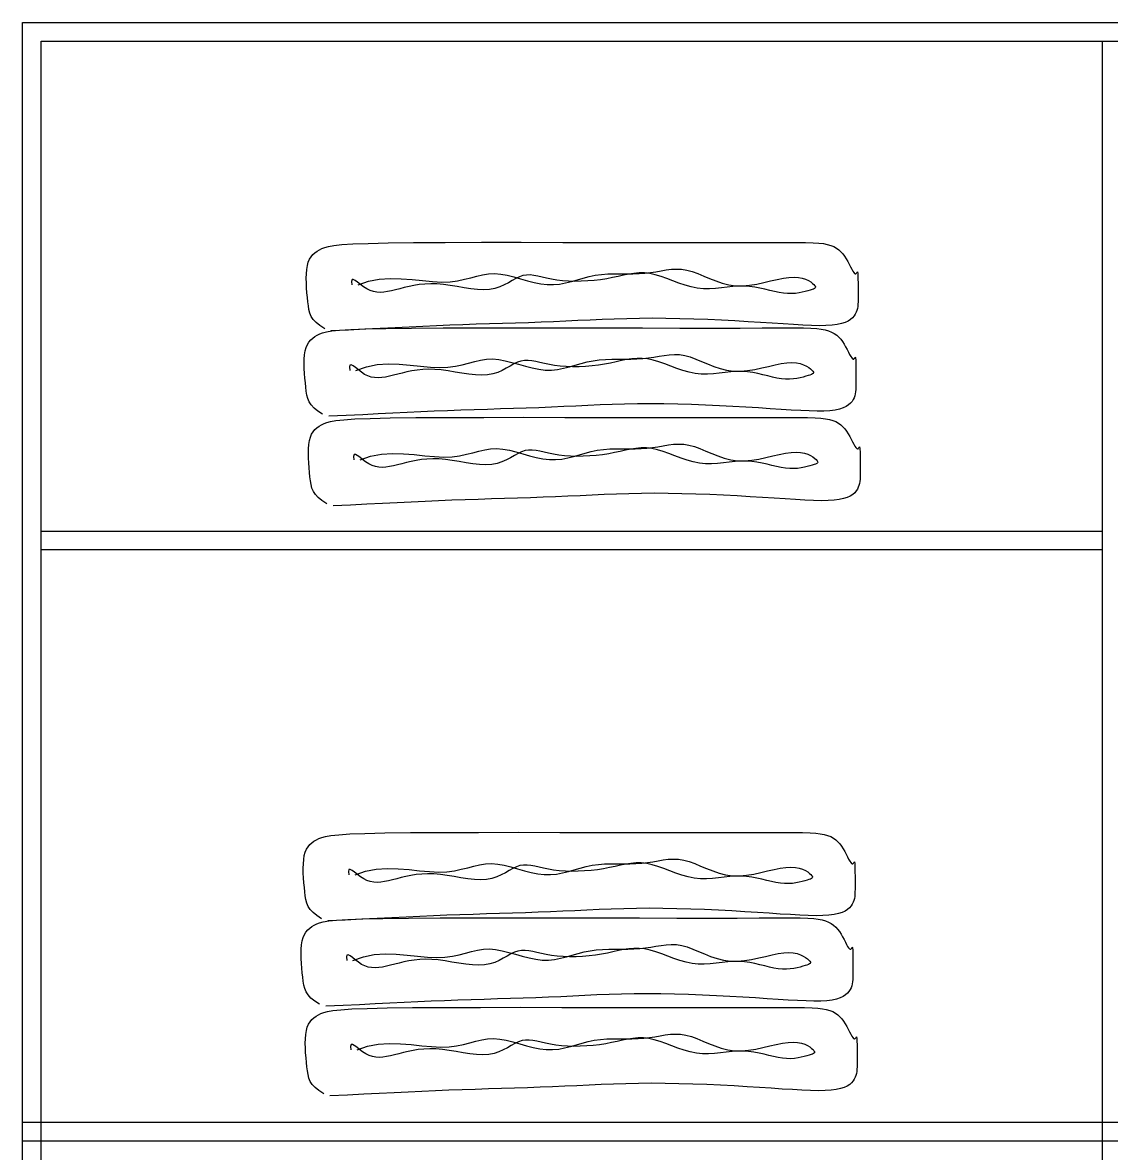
# Model space of a CAD drawing. Header units: millimetres. Extents: x -1666 to 220555, y -7114 to 28673.
# Drawn here: x 59638 to 60638, y 2247 to 3286 of the extents above; entities that cross this region are included whole.
import ezdxf

# ---------------------------------------------------------------- set-up
doc = ezdxf.new("R2010")
doc.units = ezdxf.units.MM
doc.header["$LTSCALE"] = 80

msp = doc.modelspace()

# ---------------------------------------------------------------- linework, layer by layer
at = {"color": 41, "true_color": 0xf4ee51}
for p, q in [((59637.722, 475.94), (59637.722, 3285.94)), ((59637.722, 3285.94), (61637.722, 3285.94)), ((59654.722, 475.94), (59654.722, 3268.94)), ((59654.722, 3268.94), (61620.722, 3268.94)), ((60629.222, 3268.94), (60629.222, 592.94)), ((59654.722, 2818.94), (60629.222, 2818.94)), ((59654.722, 2801.94), (60629.222, 2801.94)), ((59637.722, 2275.94), (61637.722, 2275.94)), ((59637.722, 2258.94), (61637.722, 2258.94))]:
    msp.add_line(p, q, dxfattribs=at)
at = {"color": 8}
for points in [[(59915.191, 3004.769), (59910.726, 3007.603), (59907.28, 3010.402), (59904.704, 3013.22), (59902.852, 3016.111), (59901.575, 3019.128), (59900.727, 3022.327), (59900.158, 3025.762), (59899.723, 3029.486), (59899.303, 3033.527), (59898.908, 3037.81), (59898.576, 3042.231), (59898.347, 3046.688), (59898.26, 3051.077), (59898.355, 3055.297), (59898.67, 3059.243), (59899.244, 3062.814), (59900.108, 3065.931), (59901.247, 3068.619), (59902.642, 3070.926), (59904.267, 3072.9), (59906.102, 3074.59), (59908.124, 3076.044), (59910.311, 3077.312), (59912.639, 3078.441), (59915.211, 3079.472), (59918.619, 3080.41), (59923.582, 3081.25), (59930.818, 3081.989), (59941.044, 3082.624), (59954.977, 3083.151), (59973.335, 3083.565), (59996.836, 3083.863), (60025.841, 3084.046), (60059.287, 3084.132), (60095.752, 3084.143), (60133.816, 3084.102), (60172.06, 3084.031), (60209.064, 3083.953), (60243.406, 3083.889), (60273.667, 3083.863), (60298.767, 3083.887), (60318.994, 3083.938), (60334.976, 3083.981), (60347.339, 3083.983), (60356.713, 3083.91), (60363.724, 3083.729), (60369.002, 3083.405), (60373.173, 3082.906), (60376.769, 3082.204), (60379.935, 3081.292), (60382.72, 3080.171), (60385.172, 3078.84), (60387.341, 3077.3), (60389.273, 3075.551), (60391.019, 3073.593), (60392.627, 3071.425), (60394.136, 3069.065), (60395.552, 3066.601), (60396.871, 3064.137), (60398.089, 3061.777), (60399.202, 3059.627), (60400.207, 3057.791), (60401.099, 3056.373), (60401.876, 3055.478), (60402.536, 3055.166), (60403.087, 3055.309), (60403.541, 3055.736), (60403.909, 3056.276), (60404.203, 3056.755), (60404.433, 3057.003), (60404.61, 3056.848), (60404.746, 3056.116), (60404.852, 3054.688), (60404.931, 3052.643), (60404.988, 3050.112), (60405.026, 3047.226), (60405.049, 3044.116), (60405.06, 3040.912), (60405.065, 3037.746), (60405.065, 3034.748), (60405.06, 3032.021), (60405.026, 3029.555), (60404.931, 3027.314), (60404.746, 3025.26), (60404.443, 3023.355), (60403.989, 3021.562), (60403.356, 3019.844), (60402.514, 3018.164), (60401.426, 3016.496), (60400.027, 3014.865), (60398.248, 3013.309), (60396.016, 3011.865), (60393.261, 3010.57), (60389.911, 3009.463), (60385.897, 3008.58), (60381.146, 3007.958), (60375.602, 3007.623), (60369.266, 3007.549), (60362.152, 3007.7), (60354.276, 3008.038), (60345.652, 3008.525), (60336.296, 3009.124), (60326.223, 3009.798), (60315.446, 3010.509), (60304.003, 3011.223), (60292.01, 3011.915), (60279.606, 3012.561), (60266.929, 3013.141), (60254.118, 3013.63), (60241.31, 3014.008), (60228.645, 3014.251), (60216.26, 3014.337), (60204.257, 3014.252), (60192.594, 3014.018), (60181.193, 3013.664), (60169.975, 3013.22), (60158.862, 3012.717), (60147.774, 3012.184), (60136.635, 3011.651), (60125.365, 3011.147), (60113.903, 3010.696), (60102.257, 3010.29), (60090.455, 3009.914), (60078.522, 3009.553), (60066.484, 3009.191), (60054.368, 3008.815), (60042.2, 3008.409), (60030.005, 3007.958), (60017.784, 3007.451), (60005.428, 3006.892), (59992.802, 3006.287), (59979.774, 3005.646), (59966.207, 3004.974), (59951.967, 3004.28), (59936.92, 3003.571), (59920.931, 3002.855)], [(59945.808, 3044.954), (59955.376, 3048.373), (59965.307, 3050.243), (59975.425, 3050.899), (59985.554, 3050.675), (59995.519, 3049.904), (60005.144, 3048.923), (60014.252, 3048.065), (60022.67, 3047.665), (60030.273, 3047.968), (60037.151, 3048.863), (60043.446, 3050.151), (60049.3, 3051.631), (60054.855, 3053.104), (60060.253, 3054.37), (60065.637, 3055.228), (60071.147, 3055.478), (60076.893, 3054.988), (60082.848, 3053.884), (60088.952, 3052.361), (60095.146, 3050.615), (60101.37, 3048.838), (60107.565, 3047.226), (60113.669, 3045.973), (60119.624, 3045.273), (60125.387, 3045.263), (60130.986, 3045.856), (60136.465, 3046.904), (60141.869, 3048.263), (60147.244, 3049.786), (60152.633, 3051.327), (60158.082, 3052.742), (60163.636, 3053.884), (60169.324, 3054.646), (60175.113, 3055.08), (60180.954, 3055.274), (60186.798, 3055.319), (60192.598, 3055.304), (60198.305, 3055.319), (60203.869, 3055.453), (60209.243, 3055.797), (60214.394, 3056.405), (60219.354, 3057.188), (60224.172, 3058.023), (60228.897, 3058.787), (60233.577, 3059.357), (60238.261, 3059.61), (60242.997, 3059.421), (60247.833, 3058.668), (60252.813, 3057.279), (60257.949, 3055.394), (60263.25, 3053.202), (60268.723, 3050.894), (60274.376, 3048.661), (60280.215, 3046.693), (60286.248, 3045.181), (60292.484, 3044.316), (60298.911, 3044.226), (60305.45, 3044.794), (60312.004, 3045.841), (60318.476, 3047.186), (60324.769, 3048.651), (60330.785, 3050.057), (60336.427, 3051.223), (60341.599, 3051.97), (60346.222, 3052.166), (60350.299, 3051.866), (60353.854, 3051.169), (60356.907, 3050.176), (60359.482, 3048.99), (60361.601, 3047.709), (60363.287, 3046.437), (60364.561, 3045.273), (60365.444, 3044.295), (60365.942, 3043.489), (60366.058, 3042.817), (60365.797, 3042.243), (60365.163, 3041.728), (60364.158, 3041.236), (60362.787, 3040.729), (60361.053, 3040.17), (60358.965, 3039.536), (60356.543, 3038.869), (60353.816, 3038.224), (60350.808, 3037.658), (60347.545, 3037.227), (60344.055, 3036.985), (60340.363, 3036.991), (60336.496, 3037.299), (60332.475, 3037.94), (60328.308, 3038.839), (60324, 3039.895), (60319.553, 3041.007), (60314.971, 3042.074), (60310.259, 3042.995), (60305.419, 3043.67), (60300.457, 3043.997), (60295.376, 3043.915), (60290.186, 3043.519), (60284.9, 3042.943), (60279.527, 3042.323), (60274.08, 3041.792), (60268.569, 3041.485), (60263.006, 3041.538), (60257.401, 3042.083), (60251.77, 3043.208), (60246.134, 3044.804), (60240.521, 3046.714), (60234.957, 3048.781), (60229.467, 3050.848), (60224.078, 3052.758), (60218.817, 3054.353), (60213.708, 3055.478), (60208.765, 3056.018), (60203.941, 3056.032), (60199.177, 3055.619), (60194.413, 3054.88), (60189.589, 3053.918), (60184.646, 3052.832), (60179.523, 3051.724), (60174.161, 3050.694), (60168.525, 3049.829), (60162.679, 3049.15), (60156.714, 3048.665), (60150.72, 3048.382), (60144.785, 3048.309), (60138.999, 3048.452), (60133.453, 3048.82), (60128.235, 3049.419), (60123.413, 3050.238), (60118.961, 3051.188), (60114.831, 3052.16), (60110.973, 3053.047), (60107.34, 3053.739), (60103.882, 3054.128), (60100.551, 3054.106), (60097.299, 3053.565), (60094.074, 3052.441), (60090.811, 3050.854), (60087.443, 3048.968), (60083.904, 3046.947), (60080.125, 3044.956), (60076.04, 3043.16), (60071.582, 3041.722), (60066.682, 3040.808), (60061.302, 3040.53), (60055.519, 3040.798), (60049.437, 3041.469), (60043.161, 3042.402), (60036.795, 3043.455), (60030.444, 3044.485), (60024.212, 3045.351), (60018.205, 3045.911), (60012.506, 3046.057), (60007.117, 3045.826), (60002.02, 3045.288), (59997.195, 3044.515), (59992.625, 3043.578), (59988.29, 3042.547), (59984.172, 3041.493), (59980.252, 3040.489), (59976.512, 3039.601), (59972.932, 3038.887), (59969.494, 3038.4), (59966.179, 3038.196), (59962.97, 3038.329), (59959.846, 3038.852), (59956.789, 3039.819), (59953.781, 3041.286), (59950.824, 3043.242), (59948.005, 3045.425), (59945.433, 3047.506), (59943.216, 3049.16), (59941.463, 3050.058), (59940.281, 3049.875), (59939.78, 3048.282), (59940.067, 3044.954)], [(59913.277, 2926.312), (59908.812, 2929.147), (59905.366, 2931.946), (59902.791, 2934.763), (59900.939, 2937.654), (59899.662, 2940.672), (59898.813, 2943.871), (59898.245, 2947.305), (59897.809, 2951.029), (59897.39, 2955.071), (59896.994, 2959.354), (59896.663, 2963.775), (59896.434, 2968.231), (59896.347, 2972.621), (59896.441, 2976.84), (59896.756, 2980.786), (59897.331, 2984.357), (59898.194, 2987.475), (59899.334, 2990.163), (59900.728, 2992.469), (59902.354, 2994.443), (59904.189, 2996.133), (59906.211, 2997.588), (59908.397, 2998.855), (59910.726, 2999.985), (59913.297, 3001.016), (59916.706, 3001.953), (59921.669, 3002.793), (59928.905, 3003.533), (59939.13, 3004.168), (59953.063, 3004.694), (59971.422, 3005.108), (59994.923, 3005.406), (60023.928, 3005.59), (60057.373, 3005.676), (60093.838, 3005.687), (60131.903, 3005.646), (60170.147, 3005.575), (60207.15, 3005.496), (60241.492, 3005.433), (60271.753, 3005.406), (60296.854, 3005.431), (60317.081, 3005.481), (60333.062, 3005.524), (60345.426, 3005.526), (60354.799, 3005.453), (60361.811, 3005.272), (60367.088, 3004.949), (60371.259, 3004.45), (60374.855, 3003.747), (60378.021, 3002.835), (60380.806, 3001.714), (60383.259, 3000.383), (60385.427, 2998.844), (60387.36, 2997.094), (60389.106, 2995.136), (60390.714, 2992.968), (60392.223, 2990.609), (60393.639, 2988.144), (60394.957, 2985.68), (60396.175, 2983.321), (60397.288, 2981.17), (60398.293, 2979.334), (60399.186, 2977.916), (60399.963, 2977.022), (60400.622, 2976.709), (60401.173, 2976.852), (60401.628, 2977.28), (60401.996, 2977.819), (60402.289, 2978.299), (60402.519, 2978.547), (60402.697, 2978.391), (60402.833, 2977.66), (60402.938, 2976.231), (60403.017, 2974.186), (60403.074, 2971.655), (60403.112, 2968.77), (60403.135, 2965.659), (60403.147, 2962.456), (60403.151, 2959.289), (60403.152, 2956.291), (60403.147, 2953.564), (60403.112, 2951.099), (60403.017, 2948.858), (60402.833, 2946.803), (60402.529, 2944.898), (60402.075, 2943.106), (60401.443, 2941.388), (60400.6, 2939.707), (60399.512, 2938.039), (60398.114, 2936.408), (60396.334, 2934.852), (60394.102, 2933.408), (60391.347, 2932.114), (60387.998, 2931.006), (60383.983, 2930.123), (60379.232, 2929.501), (60373.688, 2929.166), (60367.352, 2929.093), (60360.238, 2929.243), (60352.362, 2929.581), (60343.739, 2930.068), (60334.383, 2930.667), (60324.309, 2931.341), (60313.533, 2932.053), (60302.089, 2932.767), (60290.097, 2933.458), (60277.693, 2934.105), (60265.016, 2934.684), (60252.204, 2935.174), (60239.397, 2935.551), (60226.731, 2935.794), (60214.346, 2935.88), (60202.343, 2935.795), (60190.68, 2935.561), (60179.279, 2935.207), (60168.061, 2934.764), (60156.948, 2934.26), (60145.861, 2933.727), (60134.721, 2933.194), (60123.451, 2932.691), (60111.989, 2932.24), (60100.344, 2931.833), (60088.542, 2931.457), (60076.609, 2931.096), (60064.571, 2930.735), (60052.455, 2930.358), (60040.286, 2929.952), (60028.091, 2929.501), (60015.87, 2928.994), (60003.514, 2928.435), (59990.889, 2927.831), (59977.86, 2927.189), (59964.293, 2926.518), (59950.054, 2925.824), (59935.007, 2925.115), (59919.018, 2924.398)], [(59943.894, 2966.497), (59953.463, 2969.917), (59963.394, 2971.787), (59973.512, 2972.442), (59983.641, 2972.218), (59993.605, 2971.448), (60003.23, 2970.466), (60012.339, 2969.608), (60020.756, 2969.208), (60028.359, 2969.511), (60035.237, 2970.407), (60041.533, 2971.694), (60047.387, 2973.175), (60052.942, 2974.648), (60058.34, 2975.913), (60063.723, 2976.771), (60069.233, 2977.022), (60074.979, 2976.531), (60080.934, 2975.427), (60087.039, 2973.905), (60093.233, 2972.158), (60099.457, 2970.382), (60105.651, 2968.769), (60111.755, 2967.516), (60117.71, 2966.816), (60123.474, 2966.807), (60129.072, 2967.399), (60134.551, 2968.447), (60139.956, 2969.806), (60145.33, 2971.329), (60150.72, 2972.871), (60156.169, 2974.285), (60161.723, 2975.427), (60167.41, 2976.19), (60173.199, 2976.623), (60179.04, 2976.817), (60184.885, 2976.862), (60190.685, 2976.847), (60196.391, 2976.862), (60201.956, 2976.997), (60207.33, 2977.341), (60212.48, 2977.948), (60217.441, 2978.731), (60222.259, 2979.566), (60226.984, 2980.331), (60231.663, 2980.901), (60236.347, 2981.153), (60241.083, 2980.964), (60245.92, 2980.211), (60250.899, 2978.823), (60256.036, 2976.937), (60261.337, 2974.745), (60266.81, 2972.437), (60272.462, 2970.204), (60278.301, 2968.236), (60284.335, 2966.724), (60290.57, 2965.859), (60296.997, 2965.77), (60303.536, 2966.338), (60310.091, 2967.384), (60316.563, 2968.73), (60322.855, 2970.195), (60328.871, 2971.6), (60334.514, 2972.766), (60339.685, 2973.514), (60344.308, 2973.71), (60348.386, 2973.409), (60351.94, 2972.712), (60354.994, 2971.72), (60357.569, 2970.533), (60359.688, 2969.253), (60361.373, 2967.98), (60362.648, 2966.816), (60363.531, 2965.838), (60364.028, 2965.032), (60364.145, 2964.361), (60363.884, 2963.786), (60363.249, 2963.272), (60362.244, 2962.78), (60360.873, 2962.273), (60359.14, 2961.713), (60357.051, 2961.08), (60354.63, 2960.413), (60351.902, 2959.768), (60348.894, 2959.202), (60345.632, 2958.77), (60342.142, 2958.529), (60338.45, 2958.534), (60334.582, 2958.843), (60330.561, 2959.484), (60326.395, 2960.383), (60322.086, 2961.438), (60317.639, 2962.55), (60313.058, 2963.617), (60308.345, 2964.539), (60303.506, 2965.213), (60298.543, 2965.54), (60293.462, 2965.458), (60288.273, 2965.062), (60282.986, 2964.486), (60277.613, 2963.866), (60272.166, 2963.335), (60266.655, 2963.029), (60261.092, 2963.081), (60255.488, 2963.627), (60249.856, 2964.752), (60244.221, 2966.348), (60238.608, 2968.257), (60233.043, 2970.324), (60227.553, 2972.391), (60222.165, 2974.301), (60216.903, 2975.897), (60211.795, 2977.022), (60206.851, 2977.562), (60202.027, 2977.575), (60197.263, 2977.162), (60192.499, 2976.424), (60187.676, 2975.461), (60182.732, 2974.376), (60177.609, 2973.268), (60172.247, 2972.238), (60166.611, 2971.372), (60160.766, 2970.693), (60154.801, 2970.208), (60148.806, 2969.926), (60142.871, 2969.852), (60137.085, 2969.995), (60131.539, 2970.363), (60126.322, 2970.962), (60121.5, 2971.781), (60117.048, 2972.731), (60112.917, 2973.704), (60109.06, 2974.59), (60105.426, 2975.282), (60101.968, 2975.671), (60098.638, 2975.65), (60095.385, 2975.108), (60092.16, 2973.984), (60088.897, 2972.397), (60085.53, 2970.511), (60081.99, 2968.49), (60078.212, 2966.5), (60074.127, 2964.703), (60069.668, 2963.265), (60064.768, 2962.351), (60059.389, 2962.073), (60053.606, 2962.341), (60047.524, 2963.013), (60041.247, 2963.946), (60034.881, 2964.998), (60028.53, 2966.029), (60022.298, 2966.895), (60016.291, 2967.454), (60010.592, 2967.6), (60005.203, 2967.369), (60000.106, 2966.832), (59995.282, 2966.059), (59990.711, 2965.121), (59986.377, 2964.09), (59982.259, 2963.037), (59978.339, 2962.032), (59974.598, 2961.144), (59971.018, 2960.43), (59967.58, 2959.944), (59964.266, 2959.74), (59961.056, 2959.872), (59957.932, 2960.395), (59954.875, 2961.363), (59951.867, 2962.829), (59948.911, 2964.786), (59946.092, 2966.968), (59943.52, 2969.049), (59941.303, 2970.703), (59939.549, 2971.602), (59938.368, 2971.418), (59937.866, 2969.826), (59938.154, 2966.497)], [(59917.104, 2844.028), (59912.64, 2846.863), (59909.193, 2849.662), (59906.618, 2852.48), (59904.766, 2855.37), (59903.489, 2858.388), (59902.64, 2861.587), (59902.072, 2865.021), (59901.636, 2868.745), (59901.217, 2872.787), (59900.821, 2877.07), (59900.49, 2881.491), (59900.261, 2885.948), (59900.174, 2890.337), (59900.268, 2894.556), (59900.583, 2898.503), (59901.158, 2902.073), (59902.021, 2905.191), (59903.161, 2907.879), (59904.555, 2910.186), (59906.181, 2912.16), (59908.016, 2913.849), (59910.038, 2915.304), (59912.224, 2916.572), (59914.553, 2917.701), (59917.124, 2918.732), (59920.533, 2919.669), (59925.496, 2920.51), (59932.732, 2921.249), (59942.957, 2921.884), (59956.891, 2922.41), (59975.249, 2922.824), (59998.75, 2923.123), (60027.755, 2923.306), (60061.2, 2923.392), (60097.665, 2923.403), (60135.73, 2923.362), (60173.974, 2923.291), (60210.977, 2923.212), (60245.319, 2923.149), (60275.58, 2923.123), (60300.681, 2923.147), (60320.908, 2923.197), (60336.889, 2923.24), (60349.253, 2923.242), (60358.626, 2923.169), (60365.638, 2922.988), (60370.915, 2922.665), (60375.086, 2922.166), (60378.682, 2921.463), (60381.848, 2920.551), (60384.633, 2919.43), (60387.086, 2918.1), (60389.254, 2916.56), (60391.187, 2914.811), (60392.933, 2912.852), (60394.541, 2910.684), (60396.05, 2908.325), (60397.466, 2905.861), (60398.785, 2903.396), (60400.002, 2901.037), (60401.116, 2898.887), (60402.12, 2897.05), (60403.013, 2895.633), (60403.79, 2894.738), (60404.449, 2894.425), (60405.001, 2894.569), (60405.455, 2894.996), (60405.823, 2895.535), (60406.116, 2896.015), (60406.346, 2896.263), (60406.524, 2896.107), (60406.66, 2895.376), (60406.765, 2893.948), (60406.844, 2891.903), (60406.901, 2889.372), (60406.939, 2886.486), (60406.962, 2883.376), (60406.974, 2880.172), (60406.978, 2877.006), (60406.979, 2874.008), (60406.974, 2871.281), (60406.939, 2868.815), (60406.844, 2866.574), (60406.66, 2864.519), (60406.356, 2862.615), (60405.903, 2860.822), (60405.27, 2859.104), (60404.428, 2857.423), (60403.339, 2855.755), (60401.941, 2854.124), (60400.161, 2852.568), (60397.929, 2851.124), (60395.174, 2849.83), (60391.825, 2848.723), (60387.81, 2847.839), (60383.059, 2847.218), (60377.515, 2846.882), (60371.179, 2846.809), (60364.066, 2846.96), (60356.19, 2847.297), (60347.566, 2847.784), (60338.21, 2848.384), (60328.136, 2849.058), (60317.36, 2849.769), (60305.917, 2850.483), (60293.924, 2851.174), (60281.52, 2851.821), (60268.843, 2852.4), (60256.032, 2852.89), (60243.224, 2853.267), (60230.558, 2853.51), (60218.173, 2853.596), (60206.17, 2853.511), (60194.508, 2853.277), (60183.106, 2852.923), (60171.889, 2852.48), (60160.775, 2851.977), (60149.688, 2851.443), (60138.549, 2850.91), (60127.278, 2850.407), (60115.816, 2849.956), (60104.171, 2849.55), (60092.369, 2849.174), (60080.436, 2848.812), (60068.398, 2848.451), (60056.282, 2848.075), (60044.113, 2847.669), (60031.919, 2847.218), (60019.697, 2846.711), (60007.341, 2846.151), (59994.716, 2845.547), (59981.687, 2844.905), (59968.12, 2844.234), (59953.881, 2843.54), (59938.834, 2842.831), (59922.845, 2842.115)], [(59947.721, 2884.213), (59957.29, 2887.633), (59967.221, 2889.503), (59977.339, 2890.159), (59987.468, 2889.934), (59997.433, 2889.164), (60007.057, 2888.183), (60016.166, 2887.324), (60024.583, 2886.924), (60032.186, 2887.227), (60039.065, 2888.123), (60045.36, 2889.411), (60051.214, 2890.891), (60056.769, 2892.364), (60062.167, 2893.629), (60067.55, 2894.487), (60073.06, 2894.738), (60078.806, 2894.247), (60084.761, 2893.143), (60090.866, 2891.621), (60097.06, 2889.874), (60103.284, 2888.098), (60109.478, 2886.486), (60115.583, 2885.232), (60121.538, 2884.532), (60127.301, 2884.523), (60132.899, 2885.115), (60138.379, 2886.164), (60143.783, 2887.522), (60149.157, 2889.045), (60154.547, 2890.587), (60159.996, 2892.002), (60165.55, 2893.143), (60171.238, 2893.906), (60177.026, 2894.339), (60182.867, 2894.534), (60188.712, 2894.579), (60194.512, 2894.564), (60200.218, 2894.579), (60205.783, 2894.713), (60211.157, 2895.057), (60216.307, 2895.664), (60221.268, 2896.447), (60226.086, 2897.283), (60230.811, 2898.047), (60235.491, 2898.617), (60240.174, 2898.869), (60244.91, 2898.68), (60249.747, 2897.927), (60254.727, 2896.539), (60259.863, 2894.653), (60265.164, 2892.461), (60270.637, 2890.153), (60276.289, 2887.92), (60282.128, 2885.953), (60288.162, 2884.441), (60294.397, 2883.576), (60300.824, 2883.486), (60307.364, 2884.054), (60313.918, 2885.1), (60320.39, 2886.446), (60326.682, 2887.911), (60332.698, 2889.316), (60338.341, 2890.482), (60343.512, 2891.23), (60348.135, 2891.426), (60352.213, 2891.125), (60355.767, 2890.428), (60358.821, 2889.436), (60361.396, 2888.249), (60363.515, 2886.969), (60365.201, 2885.697), (60366.475, 2884.532), (60367.358, 2883.554), (60367.855, 2882.748), (60367.972, 2882.077), (60367.711, 2881.502), (60367.076, 2880.988), (60366.071, 2880.496), (60364.7, 2879.989), (60362.967, 2879.429), (60360.878, 2878.796), (60358.457, 2878.129), (60355.729, 2877.484), (60352.721, 2876.918), (60349.459, 2876.486), (60345.969, 2876.245), (60342.277, 2876.251), (60338.409, 2876.559), (60334.388, 2877.2), (60330.222, 2878.099), (60325.913, 2879.155), (60321.466, 2880.267), (60316.885, 2881.334), (60312.172, 2882.255), (60307.333, 2882.93), (60302.37, 2883.257), (60297.289, 2883.174), (60292.1, 2882.778), (60286.813, 2882.203), (60281.441, 2881.582), (60275.993, 2881.051), (60270.482, 2880.745), (60264.919, 2880.797), (60259.315, 2881.343), (60253.683, 2882.468), (60248.048, 2884.064), (60242.435, 2885.974), (60236.87, 2888.041), (60231.381, 2890.107), (60225.992, 2892.017), (60220.73, 2893.613), (60215.622, 2894.738), (60210.678, 2895.278), (60205.854, 2895.291), (60201.09, 2894.878), (60196.326, 2894.14), (60191.503, 2893.178), (60186.559, 2892.092), (60181.436, 2890.984), (60176.074, 2889.954), (60170.438, 2889.088), (60164.593, 2888.409), (60158.628, 2887.925), (60152.633, 2887.642), (60146.698, 2887.568), (60140.913, 2887.712), (60135.366, 2888.079), (60130.149, 2888.678), (60125.327, 2889.498), (60120.875, 2890.447), (60116.744, 2891.42), (60112.887, 2892.306), (60109.253, 2892.998), (60105.796, 2893.388), (60102.465, 2893.366), (60099.213, 2892.824), (60095.987, 2891.701), (60092.724, 2890.114), (60089.357, 2888.227), (60085.818, 2886.207), (60082.039, 2884.216), (60077.954, 2882.419), (60073.495, 2880.982), (60068.595, 2880.067), (60063.216, 2879.789), (60057.433, 2880.057), (60051.351, 2880.729), (60045.074, 2881.662), (60038.708, 2882.715), (60032.357, 2883.745), (60026.126, 2884.611), (60020.118, 2885.17), (60014.419, 2885.317), (60009.03, 2885.085), (60003.933, 2884.548), (59999.109, 2883.775), (59994.539, 2882.837), (59990.204, 2881.806), (59986.086, 2880.753), (59982.166, 2879.748), (59978.425, 2878.86), (59974.845, 2878.146), (59971.407, 2877.66), (59968.093, 2877.456), (59964.883, 2877.588), (59961.759, 2878.111), (59958.703, 2879.079), (59955.695, 2880.546), (59952.738, 2882.502), (59949.919, 2884.684), (59947.347, 2886.766), (59945.13, 2888.419), (59943.377, 2889.318), (59942.195, 2889.134), (59941.694, 2887.542), (59941.981, 2884.213)], [(59912.39, 2462.853), (59907.925, 2465.687), (59904.479, 2468.486), (59901.903, 2471.304), (59900.051, 2474.195), (59898.775, 2477.212), (59897.926, 2480.411), (59897.358, 2483.846), (59896.922, 2487.57), (59896.502, 2491.611), (59896.107, 2495.894), (59895.775, 2500.315), (59895.546, 2504.772), (59895.46, 2509.161), (59895.554, 2513.381), (59895.869, 2517.327), (59896.443, 2520.898), (59897.307, 2524.015), (59898.447, 2526.703), (59899.841, 2529.01), (59901.467, 2530.984), (59903.302, 2532.674), (59905.324, 2534.128), (59907.51, 2535.396), (59909.838, 2536.525), (59912.41, 2537.556), (59915.818, 2538.494), (59920.782, 2539.334), (59928.017, 2540.073), (59938.243, 2540.708), (59952.176, 2541.235), (59970.535, 2541.649), (59994.036, 2541.947), (60023.041, 2542.13), (60056.486, 2542.216), (60092.951, 2542.227), (60131.016, 2542.186), (60169.26, 2542.115), (60206.263, 2542.037), (60240.605, 2541.973), (60270.866, 2541.947), (60295.967, 2541.971), (60316.194, 2542.022), (60332.175, 2542.065), (60344.538, 2542.067), (60353.912, 2541.994), (60360.923, 2541.813), (60366.201, 2541.489), (60370.372, 2540.99), (60373.968, 2540.288), (60377.134, 2539.376), (60379.919, 2538.255), (60382.371, 2536.924), (60384.54, 2535.384), (60386.473, 2533.635), (60388.219, 2531.677), (60389.826, 2529.509), (60391.336, 2527.149), (60392.752, 2524.685), (60394.07, 2522.221), (60395.288, 2519.861), (60396.401, 2517.711), (60397.406, 2515.875), (60398.299, 2514.457), (60399.075, 2513.562), (60399.735, 2513.25), (60400.286, 2513.393), (60400.74, 2513.82), (60401.108, 2514.36), (60401.402, 2514.839), (60401.632, 2515.087), (60401.809, 2514.932), (60401.946, 2514.2), (60402.051, 2512.772), (60402.13, 2510.727), (60402.187, 2508.196), (60402.225, 2505.31), (60402.248, 2502.2), (60402.26, 2498.996), (60402.264, 2495.83), (60402.265, 2492.832), (60402.26, 2490.105), (60402.225, 2487.64), (60402.13, 2485.398), (60401.946, 2483.344), (60401.642, 2481.439), (60401.188, 2479.646), (60400.555, 2477.928), (60399.713, 2476.248), (60398.625, 2474.58), (60397.227, 2472.949), (60395.447, 2471.393), (60393.215, 2469.949), (60390.46, 2468.654), (60387.11, 2467.547), (60383.096, 2466.664), (60378.345, 2466.042), (60372.801, 2465.707), (60366.465, 2465.633), (60359.351, 2465.784), (60351.475, 2466.122), (60342.852, 2466.609), (60333.496, 2467.208), (60323.422, 2467.882), (60312.646, 2468.593), (60301.202, 2469.307), (60289.209, 2469.999), (60276.805, 2470.645), (60264.129, 2471.225), (60251.317, 2471.714), (60238.51, 2472.092), (60225.844, 2472.335), (60213.459, 2472.421), (60201.456, 2472.336), (60189.793, 2472.102), (60178.392, 2471.748), (60167.174, 2471.304), (60156.061, 2470.801), (60144.974, 2470.268), (60133.834, 2469.735), (60122.564, 2469.231), (60111.102, 2468.78), (60099.457, 2468.374), (60087.654, 2467.998), (60075.721, 2467.637), (60063.684, 2467.275), (60051.567, 2466.899), (60039.399, 2466.493), (60027.204, 2466.042), (60014.983, 2465.535), (60002.627, 2464.976), (59990.002, 2464.371), (59976.973, 2463.73), (59963.406, 2463.058), (59949.166, 2462.364), (59934.119, 2461.655), (59918.131, 2460.939)], [(59943.007, 2503.038), (59952.575, 2506.457), (59962.507, 2508.328), (59972.624, 2508.983), (59982.754, 2508.759), (59992.718, 2507.988), (60002.343, 2507.007), (60011.452, 2506.149), (60019.869, 2505.749), (60027.472, 2506.052), (60034.35, 2506.947), (60040.645, 2508.235), (60046.499, 2509.715), (60052.055, 2511.188), (60057.453, 2512.454), (60062.836, 2513.312), (60068.346, 2513.562), (60074.092, 2513.072), (60080.047, 2511.968), (60086.151, 2510.445), (60092.345, 2508.699), (60098.57, 2506.922), (60104.764, 2505.31), (60110.868, 2504.057), (60116.823, 2503.357), (60122.586, 2503.347), (60128.185, 2503.94), (60133.664, 2504.988), (60139.069, 2506.347), (60144.443, 2507.87), (60149.832, 2509.411), (60155.282, 2510.826), (60160.835, 2511.968), (60166.523, 2512.73), (60172.312, 2513.164), (60178.153, 2513.358), (60183.998, 2513.403), (60189.798, 2513.388), (60195.504, 2513.403), (60201.068, 2513.538), (60206.442, 2513.881), (60211.593, 2514.489), (60216.553, 2515.272), (60221.372, 2516.107), (60226.096, 2516.871), (60230.776, 2517.441), (60235.46, 2517.694), (60240.196, 2517.505), (60245.033, 2516.752), (60250.012, 2515.363), (60255.149, 2513.478), (60260.45, 2511.286), (60265.923, 2508.978), (60271.575, 2506.745), (60277.414, 2504.777), (60283.447, 2503.265), (60289.683, 2502.4), (60296.11, 2502.31), (60302.649, 2502.878), (60309.203, 2503.925), (60315.675, 2505.27), (60321.968, 2506.735), (60327.984, 2508.141), (60333.626, 2509.307), (60338.798, 2510.054), (60343.421, 2510.25), (60347.499, 2509.95), (60351.053, 2509.253), (60354.106, 2508.26), (60356.681, 2507.074), (60358.801, 2505.794), (60360.486, 2504.521), (60361.761, 2503.357), (60362.643, 2502.379), (60363.141, 2501.573), (60363.257, 2500.901), (60362.996, 2500.327), (60362.362, 2499.812), (60361.357, 2499.32), (60359.986, 2498.813), (60358.252, 2498.254), (60356.164, 2497.62), (60353.743, 2496.953), (60351.015, 2496.309), (60348.007, 2495.742), (60344.745, 2495.311), (60341.255, 2495.07), (60337.563, 2495.075), (60333.695, 2495.384), (60329.674, 2496.024), (60325.507, 2496.923), (60321.199, 2497.979), (60316.752, 2499.091), (60312.17, 2500.158), (60307.458, 2501.079), (60302.619, 2501.754), (60297.656, 2502.081), (60292.575, 2501.999), (60287.385, 2501.603), (60282.099, 2501.027), (60276.726, 2500.407), (60271.279, 2499.876), (60265.768, 2499.569), (60260.205, 2499.622), (60254.601, 2500.167), (60248.969, 2501.292), (60243.333, 2502.888), (60237.72, 2504.798), (60232.156, 2506.865), (60226.666, 2508.932), (60221.277, 2510.842), (60216.016, 2512.438), (60210.907, 2513.562), (60205.964, 2514.103), (60201.14, 2514.116), (60196.376, 2513.703), (60191.612, 2512.964), (60186.788, 2512.002), (60181.845, 2510.916), (60176.722, 2509.808), (60171.36, 2508.779), (60165.724, 2507.913), (60159.879, 2507.234), (60153.914, 2506.749), (60147.919, 2506.466), (60141.984, 2506.393), (60136.198, 2506.536), (60130.652, 2506.904), (60125.434, 2507.503), (60120.612, 2508.322), (60116.16, 2509.272), (60112.03, 2510.244), (60108.172, 2511.131), (60104.539, 2511.823), (60101.081, 2512.212), (60097.75, 2512.19), (60094.498, 2511.649), (60091.273, 2510.525), (60088.01, 2508.938), (60084.643, 2507.052), (60081.103, 2505.031), (60077.325, 2503.04), (60073.24, 2501.244), (60068.781, 2499.806), (60063.881, 2498.892), (60058.502, 2498.614), (60052.719, 2498.882), (60046.636, 2499.553), (60040.36, 2500.486), (60033.994, 2501.539), (60027.643, 2502.569), (60021.411, 2503.435), (60015.404, 2503.995), (60009.705, 2504.141), (60004.316, 2503.91), (59999.219, 2503.372), (59994.394, 2502.599), (59989.824, 2501.662), (59985.489, 2500.631), (59981.371, 2499.578), (59977.451, 2498.573), (59973.711, 2497.685), (59970.131, 2496.971), (59966.693, 2496.484), (59963.379, 2496.28), (59960.169, 2496.413), (59957.045, 2496.936), (59953.988, 2497.903), (59950.98, 2499.37), (59948.023, 2501.326), (59945.205, 2503.509), (59942.633, 2505.59), (59940.416, 2507.244), (59938.662, 2508.142), (59937.481, 2507.959), (59936.979, 2506.366), (59937.266, 2503.038)], [(59910.476, 2384.396), (59906.012, 2387.231), (59902.565, 2390.03), (59899.99, 2392.847), (59898.138, 2395.738), (59896.861, 2398.756), (59896.012, 2401.955), (59895.444, 2405.389), (59895.008, 2409.113), (59894.589, 2413.155), (59894.193, 2417.438), (59893.862, 2421.859), (59893.633, 2426.315), (59893.546, 2430.705), (59893.64, 2434.924), (59893.955, 2438.87), (59894.53, 2442.441), (59895.393, 2445.559), (59896.533, 2448.247), (59897.927, 2450.553), (59899.553, 2452.527), (59901.388, 2454.217), (59903.41, 2455.672), (59905.596, 2456.939), (59907.925, 2458.069), (59910.496, 2459.1), (59913.905, 2460.037), (59918.868, 2460.877), (59926.104, 2461.617), (59936.329, 2462.252), (59950.263, 2462.778), (59968.621, 2463.192), (59992.122, 2463.491), (60021.127, 2463.674), (60054.572, 2463.76), (60091.037, 2463.771), (60129.102, 2463.73), (60167.346, 2463.659), (60204.349, 2463.58), (60238.691, 2463.517), (60268.952, 2463.491), (60294.053, 2463.515), (60314.28, 2463.565), (60330.261, 2463.608), (60342.625, 2463.61), (60351.998, 2463.537), (60359.01, 2463.356), (60364.287, 2463.033), (60368.458, 2462.534), (60372.054, 2461.831), (60375.22, 2460.919), (60378.005, 2459.798), (60380.458, 2458.467), (60382.626, 2456.928), (60384.559, 2455.178), (60386.305, 2453.22), (60387.913, 2451.052), (60389.422, 2448.693), (60390.838, 2446.229), (60392.157, 2443.764), (60393.374, 2441.405), (60394.488, 2439.254), (60395.492, 2437.418), (60396.385, 2436), (60397.162, 2435.106), (60397.821, 2434.793), (60398.373, 2434.936), (60398.827, 2435.364), (60399.195, 2435.903), (60399.488, 2436.383), (60399.718, 2436.631), (60399.896, 2436.475), (60400.032, 2435.744), (60400.137, 2434.315), (60400.217, 2432.27), (60400.273, 2429.739), (60400.311, 2426.854), (60400.334, 2423.743), (60400.346, 2420.54), (60400.35, 2417.374), (60400.351, 2414.375), (60400.346, 2411.648), (60400.311, 2409.183), (60400.217, 2406.942), (60400.032, 2404.887), (60399.728, 2402.982), (60399.275, 2401.19), (60398.642, 2399.472), (60397.8, 2397.791), (60396.711, 2396.123), (60395.313, 2394.492), (60393.533, 2392.936), (60391.301, 2391.492), (60388.546, 2390.198), (60385.197, 2389.09), (60381.182, 2388.207), (60376.431, 2387.585), (60370.888, 2387.25), (60364.551, 2387.177), (60357.438, 2387.327), (60349.562, 2387.665), (60340.938, 2388.152), (60331.582, 2388.751), (60321.508, 2389.425), (60310.732, 2390.137), (60299.289, 2390.851), (60287.296, 2391.542), (60274.892, 2392.189), (60262.215, 2392.768), (60249.404, 2393.258), (60236.596, 2393.635), (60223.93, 2393.878), (60211.545, 2393.964), (60199.542, 2393.879), (60187.88, 2393.645), (60176.479, 2393.291), (60165.261, 2392.848), (60154.147, 2392.344), (60143.06, 2391.811), (60131.921, 2391.278), (60120.65, 2390.775), (60109.188, 2390.324), (60097.543, 2389.918), (60085.741, 2389.541), (60073.808, 2389.18), (60061.77, 2388.819), (60049.654, 2388.443), (60037.485, 2388.036), (60025.291, 2387.585), (60013.069, 2387.078), (60000.713, 2386.519), (59988.088, 2385.915), (59975.059, 2385.273), (59961.492, 2384.602), (59947.253, 2383.908), (59932.206, 2383.199), (59916.217, 2382.483)], [(59941.093, 2424.581), (59950.662, 2428.001), (59960.593, 2429.871), (59970.711, 2430.527), (59980.84, 2430.302), (59990.805, 2429.532), (60000.429, 2428.55), (60009.538, 2427.692), (60017.955, 2427.292), (60025.559, 2427.595), (60032.437, 2428.491), (60038.732, 2429.778), (60044.586, 2431.259), (60050.141, 2432.732), (60055.539, 2433.997), (60060.922, 2434.855), (60066.433, 2435.106), (60072.178, 2434.615), (60078.133, 2433.511), (60084.238, 2431.989), (60090.432, 2430.242), (60096.656, 2428.466), (60102.85, 2426.854), (60108.955, 2425.6), (60114.91, 2424.9), (60120.673, 2424.891), (60126.272, 2425.483), (60131.751, 2426.532), (60137.155, 2427.89), (60142.529, 2429.413), (60147.919, 2430.955), (60153.368, 2432.369), (60158.922, 2433.511), (60164.61, 2434.274), (60170.398, 2434.707), (60176.239, 2434.902), (60182.084, 2434.946), (60187.884, 2434.931), (60193.59, 2434.946), (60199.155, 2435.081), (60204.529, 2435.425), (60209.68, 2436.032), (60214.64, 2436.815), (60219.458, 2437.65), (60224.183, 2438.415), (60228.863, 2438.985), (60233.546, 2439.237), (60238.282, 2439.048), (60243.119, 2438.295), (60248.099, 2436.907), (60253.235, 2435.021), (60258.536, 2432.829), (60264.009, 2430.521), (60269.661, 2428.288), (60275.5, 2426.32), (60281.534, 2424.809), (60287.769, 2423.943), (60294.196, 2423.854), (60300.736, 2424.422), (60307.29, 2425.468), (60313.762, 2426.814), (60320.054, 2428.279), (60326.071, 2429.684), (60331.713, 2430.85), (60336.884, 2431.598), (60341.507, 2431.794), (60345.585, 2431.493), (60349.139, 2430.796), (60352.193, 2429.804), (60354.768, 2428.617), (60356.887, 2427.337), (60358.573, 2426.064), (60359.847, 2424.9), (60360.73, 2423.922), (60361.227, 2423.116), (60361.344, 2422.445), (60361.083, 2421.87), (60360.448, 2421.356), (60359.443, 2420.864), (60358.072, 2420.357), (60356.339, 2419.797), (60354.25, 2419.164), (60351.829, 2418.497), (60349.101, 2417.852), (60346.093, 2417.286), (60342.831, 2416.854), (60339.341, 2416.613), (60335.649, 2416.619), (60331.781, 2416.927), (60327.76, 2417.568), (60323.594, 2418.467), (60319.285, 2419.523), (60314.838, 2420.634), (60310.257, 2421.701), (60305.544, 2422.623), (60300.705, 2423.297), (60295.742, 2423.624), (60290.661, 2423.542), (60285.472, 2423.146), (60280.185, 2422.57), (60274.813, 2421.95), (60269.365, 2421.419), (60263.854, 2421.113), (60258.291, 2421.165), (60252.687, 2421.711), (60247.055, 2422.836), (60241.42, 2424.432), (60235.807, 2426.342), (60230.242, 2428.408), (60224.753, 2430.475), (60219.364, 2432.385), (60214.102, 2433.981), (60208.994, 2435.106), (60204.05, 2435.646), (60199.227, 2435.659), (60194.463, 2435.246), (60189.699, 2434.508), (60184.875, 2433.545), (60179.931, 2432.46), (60174.809, 2431.352), (60169.447, 2430.322), (60163.81, 2429.456), (60157.965, 2428.777), (60152, 2428.292), (60146.005, 2428.01), (60140.07, 2427.936), (60134.285, 2428.079), (60128.738, 2428.447), (60123.521, 2429.046), (60118.699, 2429.865), (60114.247, 2430.815), (60110.116, 2431.788), (60106.259, 2432.674), (60102.625, 2433.366), (60099.168, 2433.755), (60095.837, 2433.734), (60092.585, 2433.192), (60089.359, 2432.069), (60086.096, 2430.481), (60082.729, 2428.595), (60079.19, 2426.574), (60075.411, 2424.584), (60071.326, 2422.787), (60066.867, 2421.35), (60061.967, 2420.435), (60056.588, 2420.157), (60050.805, 2420.425), (60044.723, 2421.097), (60038.446, 2422.03), (60032.08, 2423.082), (60025.729, 2424.113), (60019.498, 2424.979), (60013.49, 2425.538), (60007.791, 2425.684), (60002.403, 2425.453), (59997.305, 2424.916), (59992.481, 2424.143), (59987.911, 2423.205), (59983.576, 2422.174), (59979.458, 2421.121), (59975.538, 2420.116), (59971.797, 2419.228), (59968.217, 2418.514), (59964.78, 2418.028), (59961.465, 2417.824), (59958.255, 2417.956), (59955.131, 2418.479), (59952.075, 2419.447), (59949.067, 2420.913), (59946.11, 2422.87), (59943.291, 2425.052), (59940.719, 2427.134), (59938.502, 2428.787), (59936.749, 2429.686), (59935.567, 2429.502), (59935.066, 2427.91), (59935.353, 2424.581)], [(59914.303, 2302.112), (59909.839, 2304.947), (59906.392, 2307.746), (59903.817, 2310.564), (59901.965, 2313.454), (59900.688, 2316.472), (59899.84, 2319.671), (59899.271, 2323.105), (59898.835, 2326.829), (59898.416, 2330.871), (59898.021, 2335.154), (59897.689, 2339.575), (59897.46, 2344.032), (59897.373, 2348.421), (59897.467, 2352.64), (59897.782, 2356.587), (59898.357, 2360.157), (59899.22, 2363.275), (59900.36, 2365.963), (59901.754, 2368.27), (59903.38, 2370.244), (59905.215, 2371.934), (59907.237, 2373.388), (59909.424, 2374.656), (59911.752, 2375.785), (59914.323, 2376.816), (59917.732, 2377.753), (59922.695, 2378.594), (59929.931, 2379.333), (59940.157, 2379.968), (59954.09, 2380.494), (59972.448, 2380.908), (59995.949, 2381.207), (60024.954, 2381.39), (60058.399, 2381.476), (60094.865, 2381.487), (60132.929, 2381.446), (60171.173, 2381.375), (60208.176, 2381.297), (60242.519, 2381.233), (60272.78, 2381.207), (60297.88, 2381.231), (60318.107, 2381.282), (60334.089, 2381.325), (60346.452, 2381.326), (60355.826, 2381.254), (60362.837, 2381.072), (60368.114, 2380.749), (60372.285, 2380.25), (60375.881, 2379.547), (60379.048, 2378.635), (60381.833, 2377.514), (60384.285, 2376.184), (60386.453, 2374.644), (60388.386, 2372.895), (60390.132, 2370.936), (60391.74, 2368.769), (60393.249, 2366.409), (60394.665, 2363.945), (60395.984, 2361.481), (60397.202, 2359.121), (60398.315, 2356.971), (60399.32, 2355.134), (60400.212, 2353.717), (60400.989, 2352.822), (60401.649, 2352.509), (60402.2, 2352.653), (60402.654, 2353.08), (60403.022, 2353.619), (60403.315, 2354.099), (60403.545, 2354.347), (60403.723, 2354.191), (60403.859, 2353.46), (60403.965, 2352.032), (60404.044, 2349.987), (60404.1, 2347.456), (60404.138, 2344.57), (60404.161, 2341.46), (60404.173, 2338.256), (60404.178, 2335.09), (60404.178, 2332.092), (60404.173, 2329.365), (60404.138, 2326.899), (60404.044, 2324.658), (60403.859, 2322.604), (60403.555, 2320.699), (60403.102, 2318.906), (60402.469, 2317.188), (60401.627, 2315.507), (60400.539, 2313.839), (60399.14, 2312.208), (60397.36, 2310.652), (60395.129, 2309.209), (60392.373, 2307.914), (60389.024, 2306.807), (60385.009, 2305.923), (60380.259, 2305.302), (60374.715, 2304.967), (60368.378, 2304.893), (60361.265, 2305.044), (60353.389, 2305.381), (60344.765, 2305.868), (60335.409, 2306.468), (60325.335, 2307.142), (60314.559, 2307.853), (60303.116, 2308.567), (60291.123, 2309.258), (60278.719, 2309.905), (60266.042, 2310.484), (60253.231, 2310.974), (60240.423, 2311.351), (60227.758, 2311.594), (60215.372, 2311.68), (60203.369, 2311.595), (60191.707, 2311.361), (60180.306, 2311.007), (60169.088, 2310.564), (60157.974, 2310.061), (60146.887, 2309.527), (60135.748, 2308.994), (60124.478, 2308.491), (60113.015, 2308.04), (60101.37, 2307.634), (60089.568, 2307.258), (60077.635, 2306.896), (60065.597, 2306.535), (60053.481, 2306.159), (60041.313, 2305.753), (60029.118, 2305.302), (60016.896, 2304.795), (60004.54, 2304.235), (59991.915, 2303.631), (59978.887, 2302.989), (59965.32, 2302.318), (59951.08, 2301.624), (59936.033, 2300.915), (59920.044, 2300.199)], [(59944.921, 2342.297), (59954.489, 2345.717), (59964.42, 2347.587), (59974.538, 2348.243), (59984.667, 2348.018), (59994.632, 2347.248), (60004.256, 2346.267), (60013.365, 2345.409), (60021.782, 2345.008), (60029.386, 2345.311), (60036.264, 2346.207), (60042.559, 2347.495), (60048.413, 2348.975), (60053.968, 2350.448), (60059.366, 2351.713), (60064.749, 2352.571), (60070.26, 2352.822), (60076.005, 2352.331), (60081.96, 2351.227), (60088.065, 2349.705), (60094.259, 2347.958), (60100.483, 2346.182), (60106.677, 2344.57), (60112.782, 2343.317), (60118.737, 2342.616), (60124.5, 2342.607), (60130.099, 2343.199), (60135.578, 2344.248), (60140.982, 2345.606), (60146.357, 2347.129), (60151.746, 2348.671), (60157.195, 2350.086), (60162.749, 2351.227), (60168.437, 2351.99), (60174.225, 2352.423), (60180.066, 2352.618), (60185.911, 2352.663), (60191.711, 2352.648), (60197.418, 2352.663), (60202.982, 2352.797), (60208.356, 2353.141), (60213.507, 2353.748), (60218.467, 2354.531), (60223.285, 2355.367), (60228.01, 2356.131), (60232.69, 2356.701), (60237.373, 2356.953), (60242.109, 2356.764), (60246.946, 2356.011), (60251.926, 2354.623), (60257.062, 2352.737), (60262.363, 2350.545), (60267.836, 2348.237), (60273.488, 2346.004), (60279.328, 2344.037), (60285.361, 2342.525), (60291.596, 2341.66), (60298.023, 2341.57), (60304.563, 2342.138), (60311.117, 2343.184), (60317.589, 2344.53), (60323.882, 2345.995), (60329.898, 2347.4), (60335.54, 2348.566), (60340.711, 2349.314), (60345.335, 2349.51), (60349.412, 2349.209), (60352.966, 2348.512), (60356.02, 2347.52), (60358.595, 2346.333), (60360.714, 2345.053), (60362.4, 2343.781), (60363.674, 2342.616), (60364.557, 2341.638), (60365.055, 2340.832), (60365.171, 2340.161), (60364.91, 2339.587), (60364.275, 2339.072), (60363.271, 2338.58), (60361.9, 2338.073), (60360.166, 2337.513), (60358.077, 2336.88), (60355.656, 2336.213), (60352.928, 2335.568), (60349.92, 2335.002), (60346.658, 2334.57), (60343.168, 2334.329), (60339.476, 2334.335), (60335.608, 2334.643), (60331.588, 2335.284), (60327.421, 2336.183), (60323.112, 2337.239), (60318.665, 2338.351), (60314.084, 2339.418), (60309.372, 2340.339), (60304.532, 2341.014), (60299.57, 2341.341), (60294.488, 2341.258), (60289.299, 2340.862), (60284.012, 2340.287), (60278.64, 2339.666), (60273.192, 2339.136), (60267.682, 2338.829), (60262.118, 2338.881), (60256.514, 2339.427), (60250.882, 2340.552), (60245.247, 2342.148), (60239.634, 2344.058), (60234.07, 2346.125), (60228.58, 2348.191), (60223.191, 2350.101), (60217.929, 2351.697), (60212.821, 2352.822), (60207.877, 2353.362), (60203.054, 2353.375), (60198.29, 2352.962), (60193.526, 2352.224), (60188.702, 2351.262), (60183.758, 2350.176), (60178.636, 2349.068), (60173.274, 2348.038), (60167.638, 2347.172), (60161.792, 2346.493), (60155.827, 2346.009), (60149.832, 2345.726), (60143.897, 2345.652), (60138.112, 2345.796), (60132.565, 2346.163), (60127.348, 2346.762), (60122.526, 2347.582), (60118.074, 2348.531), (60113.944, 2349.504), (60110.086, 2350.39), (60106.452, 2351.082), (60102.995, 2351.472), (60099.664, 2351.45), (60096.412, 2350.909), (60093.186, 2349.785), (60089.924, 2348.198), (60086.556, 2346.311), (60083.017, 2344.291), (60079.238, 2342.3), (60075.153, 2340.503), (60070.694, 2339.066), (60065.795, 2338.151), (60060.415, 2337.874), (60054.632, 2338.141), (60048.55, 2338.813), (60042.274, 2339.746), (60035.908, 2340.799), (60029.556, 2341.829), (60023.325, 2342.695), (60017.317, 2343.254), (60011.618, 2343.401), (60006.23, 2343.17), (60001.132, 2342.632), (59996.308, 2341.859), (59991.738, 2340.921), (59987.403, 2339.891), (59983.285, 2338.837), (59979.365, 2337.832), (59975.624, 2336.944), (59972.045, 2336.23), (59968.607, 2335.744), (59965.292, 2335.54), (59962.082, 2335.672), (59958.958, 2336.195), (59955.902, 2337.163), (59952.894, 2338.63), (59949.937, 2340.586), (59947.118, 2342.768), (59944.546, 2344.85), (59942.329, 2346.503), (59940.576, 2347.402), (59939.394, 2347.218), (59938.893, 2345.626), (59939.18, 2342.297)]]:
    msp.add_lwpolyline(points, dxfattribs=at)

doc.saveas('drawing.dxf')
